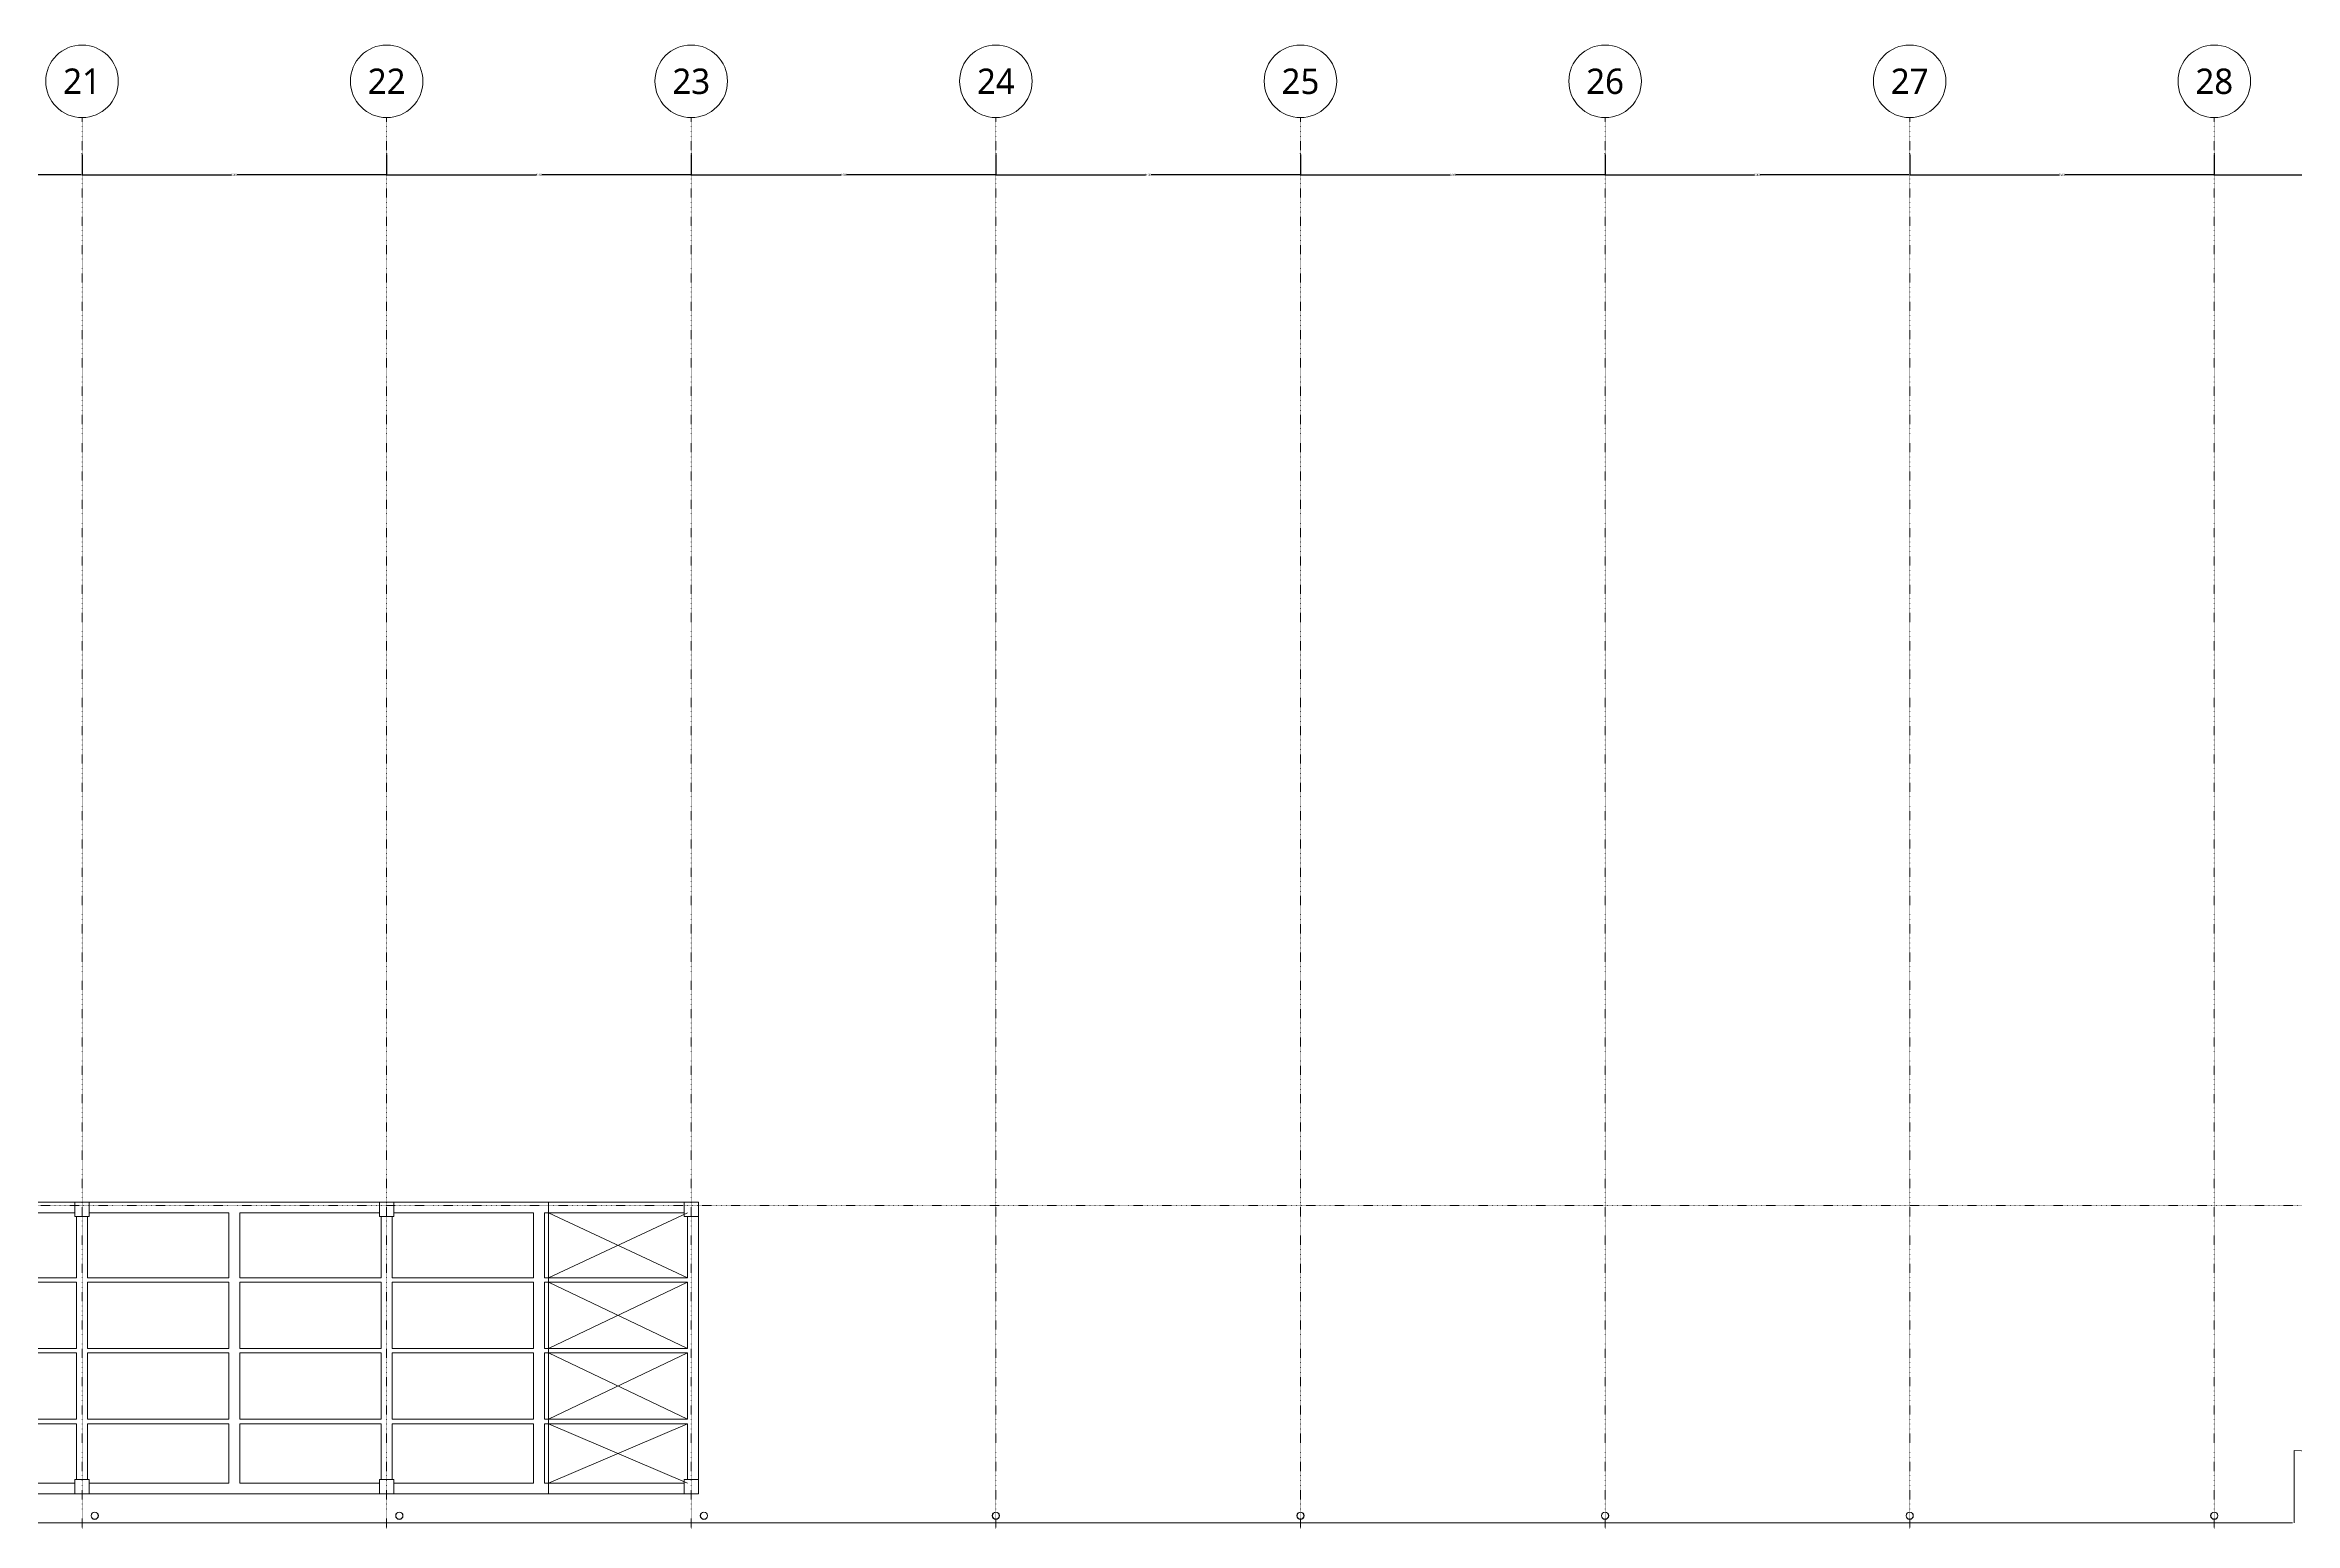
# Model space of a CAD drawing. Extents: x -181672 to 290600, y -29000 to 395522.
# Drawn here: x 175378 to 237426, y 90500 to 131250 of the extents above; entities that cross this region are included whole.
import ezdxf
from ezdxf.enums import TextEntityAlignment as Align

# ---------------------------------------------------------------- set-up
doc = ezdxf.new("R2010")
doc.units = 0
doc.header["$LTSCALE"] = 10
doc.linetypes.add('H12PL2$0$JJP_三點線', pattern=[0.9, 0.3, -0.15, 0, -0.15, 0, -0.15, 0, -0.15])
for name, color, linetype in [('H12PL2$0$A-DIM', 252, 'Continuous'), ('H12PL2$0$A-OBJE-2D', 252, 'Continuous'), ('H12PL2$0$A-OBJE-MEP', 252, 'Continuous'), ('H12PL2$0$A-WALL-EX', 252, 'Continuous'), ('H12PL2$0$Door', 252, 'Continuous'), ('H12PL2$0$S-BEAM-SHOW', 252, 'Continuous'), ('H12PL2$0$S-COL', 252, 'Continuous'), ('H12PL2$0$S-GRID', 252, 'Continuous'), ('H12PL2$0$S-SLAB-SHOW', 252, 'Continuous')]:
    doc.layers.add(name, color=color, linetype=linetype)
doc.styles.add('H12PL2$0$dim-txt', font='isocp.shx', dxfattribs={"width": 0.7, "bigfont": 'chineset.shx'})
doc.styles.add('H12PL2$0$Standard', font='', dxfattribs={"width": 0.8})
doc.styles.get('H12PL2$0$Standard').set_extended_font_data('Microsoft JhengHei')
doc.dimstyles.new('H12PL2$0$ARCH-dim-200MM', dxfattribs={"dimscale": 200, "dimtxt": 0.3, "dimasz": 0.1, "dimexe": 0.1, "dimexo": 0.1, "dimgap": 0.05, "dimtad": 1, "dimdec": 0, "dimlfac": 10, "dimrnd": 0.5, "dimdsep": 46, "dimtxsty": 'H12PL2$0$dim-txt', "dimblk": 'H12PL2$0$_Dot', "dimcen": 2, "dimclrd": 256, "dimclre": 256, "dimclrt": 256, "dimadec": 0, "dimazin": 0, "dimtfac": 1, "dimtix": 1, "dimtmove": 2, "dimatfit": 3, "dimldrblk": 'H12PL2$0$_OBLIQUE', "dimfxl": 1, "dimtvp": 1, "dimtolj": 1, "dimarcsym": 0})

# ---------------------------------------------------------------- blocks, each defined once
blk = doc.blocks.new('*D113')
at = {"layer": 'DEFPOINTS', "color": 0, "linetype": 'Continuous', "transparency": 16777216}
for p in [(168000, 128250), (176400, 128250), (176400, 127670)]:
    blk.add_point(p, dxfattribs=at)
at = {"layer": 'H12PL2$0$A-DIM', "linetype": 'Continuous', "lineweight": -2, "transparency": 16777216}
for p, q in [((168000, 128230), (168000, 127650)), ((176400, 128230), (176400, 127650)), ((168020, 127670), (172121, 127670)), ((176380, 127670), (172279, 127670))]:
    blk.add_line(p, q, dxfattribs=at)
at = {"layer": 'H12PL2$0$A-DIM', "linetype": 'Continuous', "lineweight": 0, "transparency": 16777216, "insert": (172200, 127670), "char_height": 60, "attachment_point": 5, "style": 'H12PL2$0$dim-txt'}
blk.add_mtext('\\A1;84000', dxfattribs=at)
blk = doc.blocks.new('H12PL2$0$_Dot')
blk = doc.blocks.new('H12PL2$0$_OBLIQUE')
at = {"color": 0, "linetype": 'ByBlock', "lineweight": -2}
blk.add_line((-0.5, -0.5), (0.5, 0.5), dxfattribs=at)
blk = doc.blocks.new('*D114')
at = {"layer": 'DEFPOINTS', "color": 0, "linetype": 'Continuous', "transparency": 16777216}
for p in [(176400, 128250), (184800, 128250), (184800, 127670)]:
    blk.add_point(p, dxfattribs=at)
at = {"layer": 'H12PL2$0$A-DIM', "linetype": 'Continuous', "lineweight": -2, "transparency": 16777216}
for p, q in [((176400, 128230), (176400, 127650)), ((184800, 128230), (184800, 127650)), ((176420, 127670), (180521, 127670)), ((184780, 127670), (180679, 127670))]:
    blk.add_line(p, q, dxfattribs=at)
at = {"layer": 'H12PL2$0$A-DIM', "linetype": 'Continuous', "lineweight": 0, "transparency": 16777216, "insert": (180600, 127670), "char_height": 60, "attachment_point": 5, "style": 'H12PL2$0$dim-txt'}
blk.add_mtext('\\A1;84000', dxfattribs=at)
blk = doc.blocks.new('*D115')
at = {"layer": 'DEFPOINTS', "color": 0, "linetype": 'Continuous', "transparency": 16777216}
for p in [(184800, 128250), (193200, 128250), (193200, 127670)]:
    blk.add_point(p, dxfattribs=at)
at = {"layer": 'H12PL2$0$A-DIM', "linetype": 'Continuous', "lineweight": -2, "transparency": 16777216}
for p, q in [((184800, 128230), (184800, 127650)), ((193200, 128230), (193200, 127650)), ((184820, 127670), (188921, 127670)), ((193180, 127670), (189079, 127670))]:
    blk.add_line(p, q, dxfattribs=at)
at = {"layer": 'H12PL2$0$A-DIM', "linetype": 'Continuous', "lineweight": 0, "transparency": 16777216, "insert": (189000, 127670), "char_height": 60, "attachment_point": 5, "style": 'H12PL2$0$dim-txt'}
blk.add_mtext('\\A1;84000', dxfattribs=at)
blk = doc.blocks.new('*D116')
at = {"layer": 'DEFPOINTS', "color": 0, "linetype": 'Continuous', "transparency": 16777216}
for p in [(193200, 128250), (201600, 128250), (201600, 127670)]:
    blk.add_point(p, dxfattribs=at)
at = {"layer": 'H12PL2$0$A-DIM', "linetype": 'Continuous', "lineweight": -2, "transparency": 16777216}
for p, q in [((193200, 128230), (193200, 127650)), ((201600, 128230), (201600, 127650)), ((193220, 127670), (197321, 127670)), ((201580, 127670), (197479, 127670))]:
    blk.add_line(p, q, dxfattribs=at)
at = {"layer": 'H12PL2$0$A-DIM', "linetype": 'Continuous', "lineweight": 0, "transparency": 16777216, "insert": (197400, 127670), "char_height": 60, "attachment_point": 5, "style": 'H12PL2$0$dim-txt'}
blk.add_mtext('\\A1;84000', dxfattribs=at)
blk = doc.blocks.new('*D117')
at = {"layer": 'DEFPOINTS', "color": 0, "linetype": 'Continuous', "transparency": 16777216}
for p in [(201600, 128250), (210000, 128250), (210000, 127670)]:
    blk.add_point(p, dxfattribs=at)
at = {"layer": 'H12PL2$0$A-DIM', "linetype": 'Continuous', "lineweight": -2, "transparency": 16777216}
for p, q in [((201600, 128230), (201600, 127650)), ((210000, 128230), (210000, 127650)), ((201620, 127670), (205721, 127670)), ((209980, 127670), (205879, 127670))]:
    blk.add_line(p, q, dxfattribs=at)
at = {"layer": 'H12PL2$0$A-DIM', "linetype": 'Continuous', "lineweight": 0, "transparency": 16777216, "insert": (205800, 127670), "char_height": 60, "attachment_point": 5, "style": 'H12PL2$0$dim-txt'}
blk.add_mtext('\\A1;84000', dxfattribs=at)
blk = doc.blocks.new('*D118')
at = {"layer": 'DEFPOINTS', "color": 0, "linetype": 'Continuous', "transparency": 16777216}
for p in [(210000, 128250), (218400, 128250), (218400, 127670)]:
    blk.add_point(p, dxfattribs=at)
at = {"layer": 'H12PL2$0$A-DIM', "linetype": 'Continuous', "lineweight": -2, "transparency": 16777216}
for p, q in [((210000, 128230), (210000, 127650)), ((218400, 128230), (218400, 127650)), ((210020, 127670), (214121, 127670)), ((218380, 127670), (214279, 127670))]:
    blk.add_line(p, q, dxfattribs=at)
at = {"layer": 'H12PL2$0$A-DIM', "linetype": 'Continuous', "lineweight": 0, "transparency": 16777216, "insert": (214200, 127670), "char_height": 60, "attachment_point": 5, "style": 'H12PL2$0$dim-txt'}
blk.add_mtext('\\A1;84000', dxfattribs=at)
blk = doc.blocks.new('*D119')
at = {"layer": 'DEFPOINTS', "color": 0, "linetype": 'Continuous', "transparency": 16777216}
for p in [(218400, 128250), (226800, 128250), (226800, 127670)]:
    blk.add_point(p, dxfattribs=at)
at = {"layer": 'H12PL2$0$A-DIM', "linetype": 'Continuous', "lineweight": -2, "transparency": 16777216}
for p, q in [((218400, 128230), (218400, 127650)), ((226800, 128230), (226800, 127650)), ((218420, 127670), (222521, 127670)), ((226780, 127670), (222679, 127670))]:
    blk.add_line(p, q, dxfattribs=at)
at = {"layer": 'H12PL2$0$A-DIM', "linetype": 'Continuous', "lineweight": 0, "transparency": 16777216, "insert": (222600, 127670), "char_height": 60, "attachment_point": 5, "style": 'H12PL2$0$dim-txt'}
blk.add_mtext('\\A1;84000', dxfattribs=at)
blk = doc.blocks.new('*D120')
at = {"layer": 'DEFPOINTS', "color": 0, "linetype": 'Continuous', "transparency": 16777216}
for p in [(226800, 128250), (235200, 128250), (235200, 127670)]:
    blk.add_point(p, dxfattribs=at)
at = {"layer": 'H12PL2$0$A-DIM', "linetype": 'Continuous', "lineweight": -2, "transparency": 16777216}
for p, q in [((226800, 128230), (226800, 127650)), ((235200, 128230), (235200, 127650)), ((226820, 127670), (230921, 127670)), ((235180, 127670), (231079, 127670))]:
    blk.add_line(p, q, dxfattribs=at)
at = {"layer": 'H12PL2$0$A-DIM', "linetype": 'Continuous', "lineweight": 0, "transparency": 16777216, "insert": (231000, 127670), "char_height": 60, "attachment_point": 5, "style": 'H12PL2$0$dim-txt'}
blk.add_mtext('\\A1;84000', dxfattribs=at)
blk = doc.blocks.new('*D121')
at = {"layer": 'DEFPOINTS', "color": 0, "linetype": 'Continuous', "transparency": 16777216}
for p in [(235200, 128250), (243600, 128250), (243600, 127670)]:
    blk.add_point(p, dxfattribs=at)
at = {"layer": 'H12PL2$0$A-DIM', "linetype": 'Continuous', "lineweight": -2, "transparency": 16777216}
for p, q in [((235200, 128230), (235200, 127650)), ((243600, 128230), (243600, 127650)), ((235220, 127670), (239321, 127670)), ((243580, 127670), (239479, 127670))]:
    blk.add_line(p, q, dxfattribs=at)
at = {"layer": 'H12PL2$0$A-DIM', "linetype": 'Continuous', "lineweight": 0, "transparency": 16777216, "insert": (239400, 127670), "char_height": 60, "attachment_point": 5, "style": 'H12PL2$0$dim-txt'}
blk.add_mtext('\\A1;84000', dxfattribs=at)
blk = doc.blocks.new('H12PL2')
at = {"layer": 'H12PL2$0$A-OBJE-2D', "lineweight": 0}
for p, q in [((189263.15, 97262.5), (193100, 99050)), ((193100, 97262.5), (189263.15, 99050)), ((189263.15, 95312.5), (193100, 97137.5)), ((193100, 95312.5), (189263.15, 97137.5)), ((189263.15, 93362.5), (193100, 95187.5)), ((193100, 93362.5), (189263.15, 95187.5)), ((189263.15, 91600), (193100, 93237.5)), ((193100, 91600), (189263.15, 93237.5))]:
    blk.add_line(p, q, dxfattribs=at)
at = {"layer": 'H12PL2$0$A-OBJE-MEP', "lineweight": 0, "flags": 128}
for points in [[(176845, 90700, 1), (176655, 90700, 1)], [(185245, 90700, 1), (185055, 90700, 1)], [(193645, 90700, 1), (193455, 90700, 1)], [(201695, 90700, 1), (201505, 90700, 1)], [(210095, 90700, 1), (209905, 90700, 1)], [(218495, 90700, 1), (218305, 90700, 1)], [(226895, 90700, 1), (226705, 90700, 1)], [(235295, 90700, 1), (235105, 90700, 1)]]:
    blk.add_lwpolyline(points, format="xyb", close=True, dxfattribs=at)
at = {"layer": 'H12PL2$0$A-OBJE-MEP', "lineweight": 0}
for centre in [(176750, 90700), (185150, 90700), (193550, 90700), (201600, 90700), (210000, 90700), (218400, 90700), (226800, 90700), (235200, 90700)]:
    blk.add_circle(centre, 100, dxfattribs=at)
at = {"layer": 'H12PL2$0$A-WALL-EX', "lineweight": 0, "flags": 128}
blk.add_lwpolyline([(151700, 90500), (237360, 90500)], dxfattribs=at)
blk.add_lwpolyline([(151700, 90500), (237360, 90500)], dxfattribs=at)
at = {"layer": 'H12PL2$0$Door', "lineweight": 0}
blk.add_line((237400, 90500), (237400, 92500), dxfattribs=at)
blk.add_arc((237400, 90500), 2000, 0, 90, dxfattribs=at)
at = {"layer": 'H12PL2$0$S-BEAM-SHOW', "lineweight": 0, "flags": 128}
for points in [[(168200, 99350), (176200, 99350)], [(176200, 99350), (176200, 99050)], [(176600, 99350), (184600, 99350)], [(176600, 99050), (176600, 99350)], [(184600, 99350), (184600, 99050)], [(185000, 99350), (193000, 99350)], [(185000, 99050), (185000, 99350)], [(193000, 99350), (193000, 99050)], [(172350, 99050), (176200, 99050)], [(176250, 98950), (176550, 98950)], [(176250, 98950), (176250, 97262.5)], [(176550, 98950), (176550, 97262.5)], [(176600, 99050), (180450, 99050)], [(180450, 99050), (180450, 97262.5)], [(180750, 99050), (180750, 97262.5)], [(180750, 99050), (184600, 99050)], [(184650, 98950), (184950, 98950)], [(184650, 98950), (184650, 97262.5)], [(184950, 98950), (184950, 97262.5)], [(185000, 99050), (188850, 99050)], [(188850, 99050), (188850, 97262.5)], [(189150, 99050), (189150, 97262.5)], [(189150, 99050), (193000, 99050)], [(193100, 98950), (193400, 98950)], [(193100, 98950), (193100, 97262.5)], [(193400, 98950), (193400, 91700)], [(172350, 97262.5), (176250, 97262.5)], [(172350, 97137.5), (176250, 97137.5)], [(176250, 97137.5), (176250, 95312.5)], [(176550, 97262.5), (180450, 97262.5)], [(176550, 97137.5), (180450, 97137.5)], [(176550, 97137.5), (176550, 95312.5)], [(180450, 97137.5), (180450, 95312.5)], [(180750, 97262.5), (184650, 97262.5)], [(180750, 97137.5), (180750, 95312.5)], [(180750, 97137.5), (184650, 97137.5)], [(184650, 97137.5), (184650, 95312.5)], [(184950, 97262.5), (188850, 97262.5)], [(184950, 97137.5), (188850, 97137.5)], [(184950, 97137.5), (184950, 95312.5)], [(188850, 97137.5), (188850, 95312.5)], [(189150, 97262.5), (193100, 97262.5)], [(189150, 97137.5), (189150, 95312.5)], [(189150, 97137.5), (193100, 97137.5)], [(193100, 97137.5), (193100, 95312.5)], [(172350, 95312.5), (176250, 95312.5)], [(172350, 95187.5), (176250, 95187.5)], [(176250, 95187.5), (176250, 93362.5)], [(176550, 95312.5), (180450, 95312.5)], [(176550, 95187.5), (180450, 95187.5)], [(176550, 95187.5), (176550, 93362.5)], [(180450, 95187.5), (180450, 93362.5)], [(180750, 95312.5), (184650, 95312.5)], [(180750, 95187.5), (180750, 93362.5)], [(180750, 95187.5), (184650, 95187.5)], [(184650, 95187.5), (184650, 93362.5)], [(184950, 95312.5), (188850, 95312.5)], [(184950, 95187.5), (188850, 95187.5)], [(184950, 95187.5), (184950, 93362.5)], [(188850, 95187.5), (188850, 93362.5)], [(189150, 95312.5), (193100, 95312.5)], [(189150, 95187.5), (189150, 93362.5)], [(189150, 95187.5), (193100, 95187.5)], [(193100, 95187.5), (193100, 93362.5)], [(172350, 93362.5), (176250, 93362.5)], [(172350, 93237.5), (176250, 93237.5)], [(176250, 93237.5), (176250, 91700)], [(176550, 93362.5), (180450, 93362.5)], [(176550, 93237.5), (180450, 93237.5)], [(176550, 93237.5), (176550, 91700)], [(180450, 93237.5), (180450, 91600)], [(180750, 93362.5), (184650, 93362.5)], [(180750, 93237.5), (180750, 91600)], [(180750, 93237.5), (184650, 93237.5)], [(184650, 93237.5), (184650, 91700)], [(184950, 93362.5), (188850, 93362.5)], [(184950, 93237.5), (188850, 93237.5)], [(184950, 93237.5), (184950, 91700)], [(188850, 93237.5), (188850, 91600)], [(189150, 93362.5), (193100, 93362.5)], [(189150, 93237.5), (189150, 91600)], [(189150, 93237.5), (193100, 93237.5)], [(193100, 93237.5), (193100, 91700)], [(168200, 91300), (176200, 91300)], [(172350, 91600), (176200, 91600)], [(176200, 91300), (176200, 91600)], [(176250, 91700), (176550, 91700)], [(176600, 91600), (180450, 91600)], [(176600, 91300), (176600, 91600)], [(176600, 91300), (184600, 91300)], [(180750, 91600), (184600, 91600)], [(184600, 91300), (184600, 91600)], [(184650, 91700), (184950, 91700)], [(185000, 91600), (188850, 91600)], [(185000, 91300), (185000, 91600)], [(185000, 91300), (193000, 91300)], [(189150, 91600), (193000, 91600)], [(193000, 91300), (193000, 91600)], [(193400, 91700), (193100, 91700)]]:
    blk.add_lwpolyline(points, dxfattribs=at)
at = {"layer": 'H12PL2$0$S-COL', "lineweight": 0, "flags": 128}
for points in [[(176200, 98950), (176600, 98950), (176600, 99350), (176200, 99350)], [(184600, 98950), (185000, 98950), (185000, 99350), (184600, 99350)], [(193000, 98950), (193400, 98950), (193400, 99350), (193000, 99350)], [(176200, 91300), (176600, 91300), (176600, 91700), (176200, 91700)], [(184600, 91300), (185000, 91300), (185000, 91700), (184600, 91700)], [(193000, 91300), (193400, 91300), (193400, 91700), (193000, 91700)]]:
    blk.add_lwpolyline(points, close=True, dxfattribs=at)
at = {"layer": 'H12PL2$0$S-GRID', "linetype": 'H12PL2$0$JJP_三點線', "lineweight": 0}
for p, q in [((176400, 128250), (176400, 129250)), ((184800, 128250), (184800, 129250)), ((193200, 128250), (193200, 129250)), ((201600, 128250), (201600, 129250)), ((210000, 128250), (210000, 129250)), ((218400, 128250), (218400, 129250)), ((226800, 128250), (226800, 129250)), ((235200, 128250), (235200, 129250)), ((176400, 128250), (176400, -28000)), ((184800, 128250), (184800, -28000)), ((193200, 128250), (193200, -28000)), ((201600, 128250), (201600, -28000)), ((210000, 128250), (210000, -28000)), ((218400, 128250), (218400, -28000)), ((226800, 128250), (226800, -28000)), ((235200, 128250), (235200, -28000)), ((-29000, 99250), (289600, 99250))]:
    blk.add_line(p, q, dxfattribs=at)
at = {"layer": 'H12PL2$0$S-GRID', "lineweight": 0}
for centre in [(176400, 130250), (184800, 130250), (193200, 130250), (201600, 130250), (210000, 130250), (218400, 130250), (226800, 130250), (235200, 130250)]:
    blk.add_circle(centre, 1000, dxfattribs=at)
at = {"layer": 'H12PL2$0$S-GRID', "linetype": 'H12PL2$0$JJP_三點線', "lineweight": 0}
for p in [(176400, 128250), (176400, 128250), (184800, 128250), (184800, 128250), (193200, 128250), (193200, 128250), (201600, 128250), (201600, 128250), (210000, 128250), (210000, 128250), (218400, 128250), (218400, 128250), (226800, 128250), (226800, 128250), (235200, 128250), (235200, 128250)]:
    blk.add_point(p, dxfattribs=at)
at = {"layer": 'H12PL2$0$S-SLAB-SHOW', "lineweight": 0, "flags": 128}
blk.add_lwpolyline([(152760, 91300), (189263.15, 91300), (189263.15, 99350), (154710, 99350), (154710, 92610), (154510, 92610), (154510, 92710), (153744, 92710), (153526, 92710), (153526, 92970), (152760, 92970)], close=True, dxfattribs=at)
at = {"layer": 'H12PL2$0$S-GRID', "style": 'H12PL2$0$Standard'}
for s, p in [('21', (176400, 130602.36)), ('22', (184800, 130600)), ('23', (193200, 130600)), ('24', (201600, 130600)), ('25', (210000, 130600)), ('26', (218400, 130600)), ('27', (226800, 130600)), ('28', (235200, 130600))]:
    blk.add_text(s, height=700, dxfattribs=at).set_placement(p, align=Align.TOP_CENTER)
at = {"layer": 'H12PL2$0$A-DIM', "linetype": 'Continuous', "lineweight": 0}
for base, p1, p2, picture, middle in [((176400, 127670), (168000, 128250), (176400, 128250), '*D113', (172200, 127670)), ((184800, 127670), (176400, 128250), (184800, 128250), '*D114', (180600, 127670)), ((193200, 127670), (184800, 128250), (193200, 128250), '*D115', (189000, 127670)), ((201600, 127670), (193200, 128250), (201600, 128250), '*D116', (197400, 127670)), ((210000, 127670), (201600, 128250), (210000, 128250), '*D117', (205800, 127670)), ((218400, 127670), (210000, 128250), (218400, 128250), '*D118', (214200, 127670)), ((226800, 127670), (218400, 128250), (226800, 128250), '*D119', (222600, 127670)), ((235200, 127670), (226800, 128250), (235200, 128250), '*D120', (231000, 127670)), ((243600, 127670), (235200, 128250), (243600, 128250), '*D121', (239400, 127670))]:
    dim = blk.add_linear_dim(base=base, p1=p1, p2=p2, dimstyle='H12PL2$0$ARCH-dim-200MM', dxfattribs=at)
    dim.commit()
    dim.dimension.update_dxf_attribs({"geometry": picture, "text_midpoint": middle, "dimtype": 128})

msp = doc.modelspace()

# ---------------------------------------------------------------- block references
msp.add_blockref('H12PL2', (0, 0))

doc.saveas('drawing.dxf')
